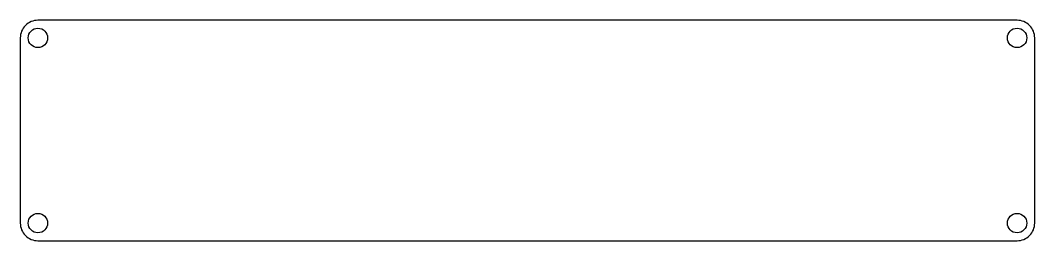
# Model space of a CAD drawing. Header units: millimetres. Extents: x -57 to 58, y -52 to -27.
import ezdxf

# ---------------------------------------------------------------- set-up
doc = ezdxf.new("R2010")
doc.units = ezdxf.units.MM
doc.layers.get('0').update_dxf_attribs({"linetype": 'CONTINUOUS'})

msp = doc.modelspace()

# ---------------------------------------------------------------- linework, layer by layer
msp.add_lwpolyline([(57.5, -28.93, 0.414214), (55.5, -26.93), (-55.5, -26.93, 0.414214), (-57.5, -28.93), (-57.5, -49.93, 0.414214), (-55.5, -51.93), (55.5, -51.93, 0.414214), (57.5, -49.93)], format="xyb", close=True)
for centre in [(-55.5, -28.93), (55.5, -28.93), (-55.5, -49.93), (55.5, -49.93)]:
    msp.add_circle(centre, 1.1)

doc.saveas('drawing.dxf')
